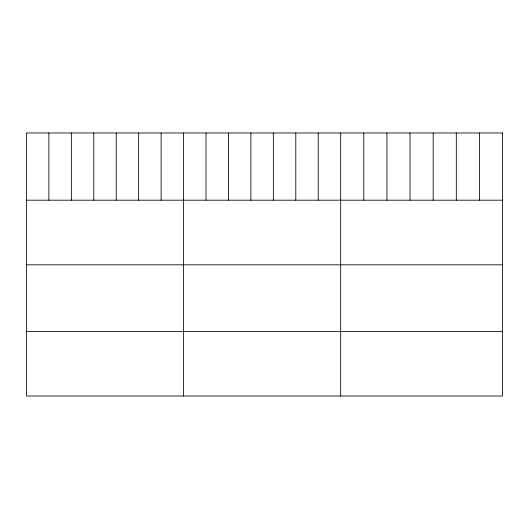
<?xml version="1.0" encoding="UTF-8"?>
<svg xmlns="http://www.w3.org/2000/svg" width="529" height="529" viewBox="0 0 529 529"><rect width="100%" height="100%" fill="white"/><g stroke="black" fill="none" stroke-linecap="round" stroke-linejoin="round"><path stroke-width="0.79" d="M26.45 200.193L502.55 200.193M26.45 264.817L502.55 264.817M26.45 331.399L502.55 331.399M479.426 132.977L479.426 200.193M456.302 132.977L456.302 200.193M433.178 132.977L433.178 200.193M410.048 132.977L410.048 200.193M386.924 132.977L386.924 200.193M363.8 132.977L363.8 200.193M340.676 132.977L340.676 396.023M318.233 132.977L318.233 200.193M295.784 132.977L295.784 200.193M273.341 132.977L273.341 200.193M250.898 132.977L250.898 200.193M228.455 132.977L228.455 200.193M206.006 132.977L206.006 200.193M183.563 132.977L183.563 396.023M161.12 132.977L161.12 200.193M138.671 132.977L138.671 200.193M116.228 132.977L116.228 200.193M93.785 132.977L93.785 200.193M71.342 132.977L71.342 200.193M48.893 132.977L48.893 200.193M502.55 132.977L26.45 132.977L26.45 396.023L502.55 396.023L502.55 132.977"/></g></svg>
